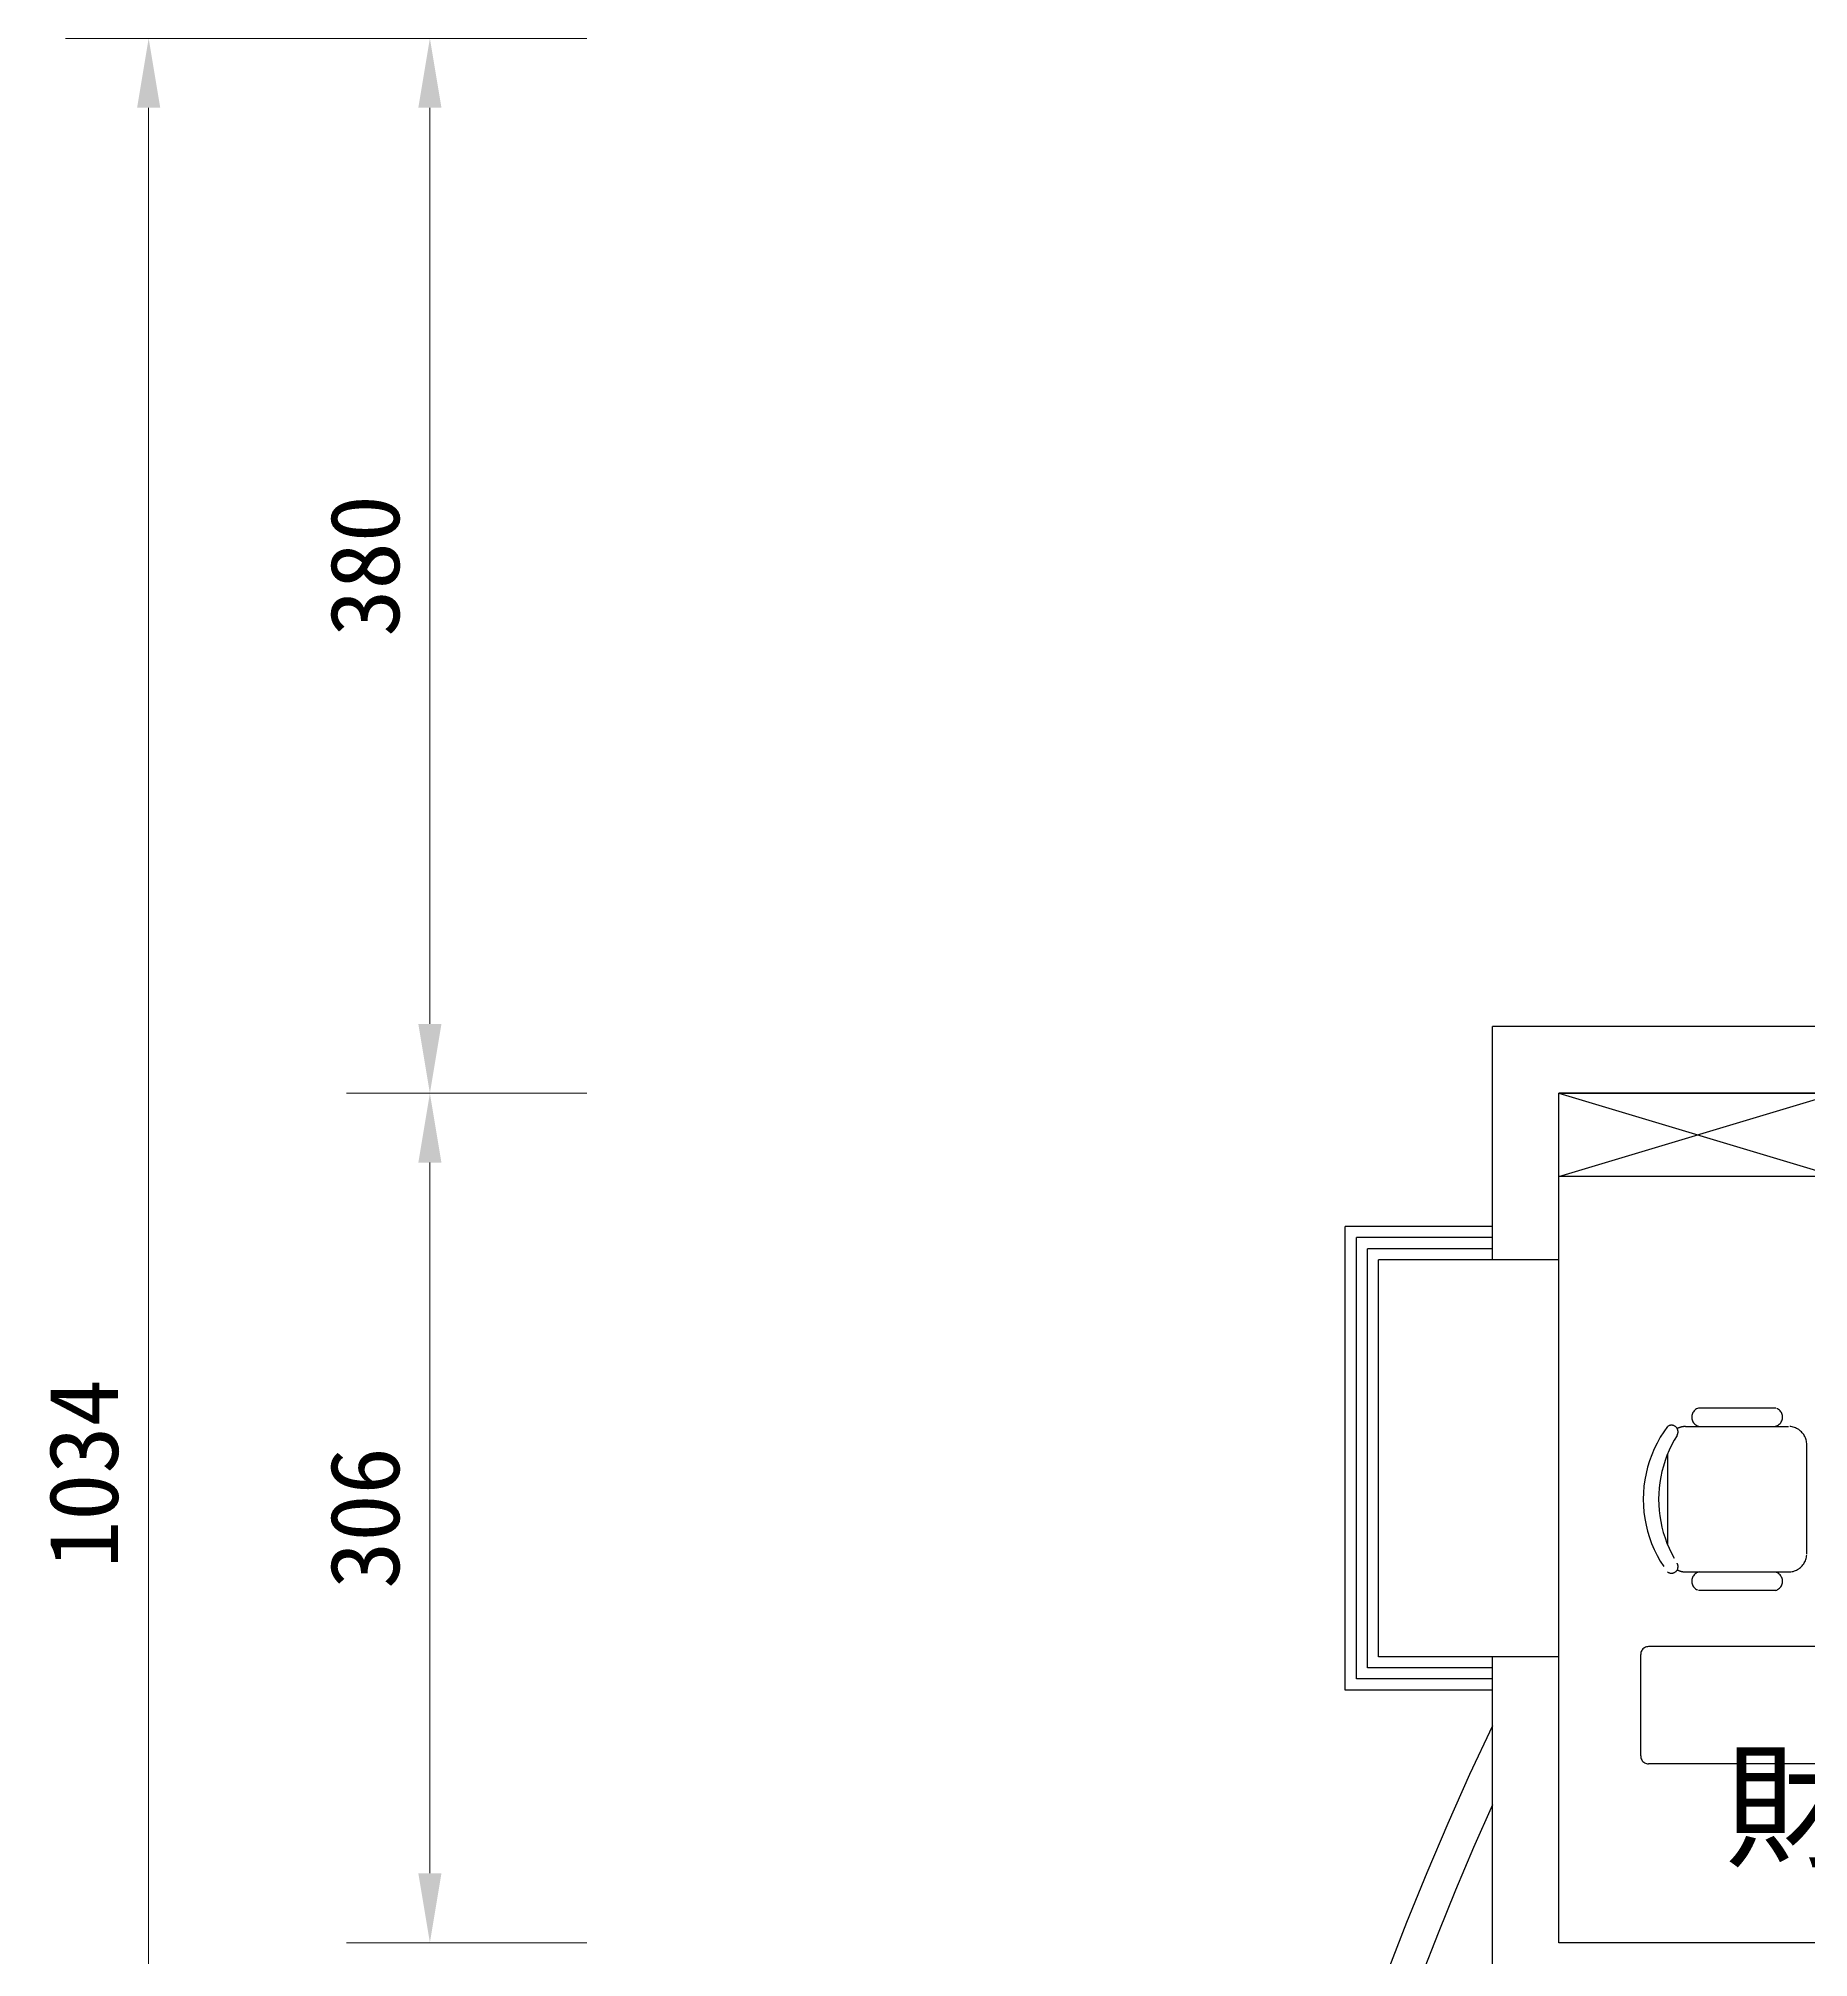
# Model space of a CAD drawing. Header units: centimetres. Extents: x 1966 to 8787, y 7398 to 12383.
# Drawn here: x 5855 to 6492, y 9219 to 9911 of the extents above; entities that cross this region are included whole.
import ezdxf

# ---------------------------------------------------------------- set-up
doc = ezdxf.new("R2010")
doc.units = ezdxf.units.CM
doc.header["$PDMODE"] = 35
doc.styles.get("Standard").update_dxf_attribs({"font": 'arial.ttf', "height": 10})
doc.styles.add('文2.5', font='kaiu.ttf', dxfattribs={"height": 2.5})
doc.dimstyles.new('DIM2.5', dxfattribs={"dimtxt": 2.5, "dimasz": 2.5, "dimexe": 3, "dimexo": 1, "dimgap": 1, "dimtad": 1, "dimdec": 1, "dimdsep": 46, "dimtxsty": '文2.5', "dimcen": 0, "dimadec": 0, "dimazin": 0, "dimtfac": 1, "dimtdec": 1, "dimtmove": 0, "dimatfit": 3, "dimfxl": 1, "dimlwd": 15, "dimlwe": 15, "dimarcsym": 0})

# ---------------------------------------------------------------- blocks, each defined once
blk = doc.blocks.new('*D160')
at = {"color": 0, "linetype": 'Continuous', "lineweight": 15, "transparency": 16777216}
for p, q in [((6052.3, 9530.73), (5965.74, 9530.73)), ((5995.74, 9249.73), (5995.74, 9505.73)), ((6052.3, 9224.73), (5965.74, 9224.73))]:
    blk.add_line(p, q, dxfattribs=at)
at = {"color": 0, "transparency": 16777216}
for points in [[(5991.58, 9505.73), (5999.91, 9505.73), (5995.74, 9530.73)], [(5991.58, 9249.73), (5999.91, 9249.73), (5995.74, 9224.73)]]:
    blk.add_solid(points, dxfattribs=at)
at = {"layer": 'DEFPOINTS', "color": 0, "transparency": 16777216}
for p in [(5995.74, 9530.73), (6062.3, 9530.73), (6062.3, 9224.73)]:
    blk.add_point(p, dxfattribs=at)
at = {"color": 0, "transparency": 16777216, "insert": (5972.41, 9377.73), "char_height": 25, "attachment_point": 5, "rotation": 90, "style": '文2.5'}
blk.add_mtext('306', dxfattribs=at)
blk = doc.blocks.new('*D161')
at = {"color": 0, "linetype": 'Continuous', "lineweight": 15, "transparency": 16777216}
for p, q in [((6052.3, 9910.73), (5965.74, 9910.73)), ((5995.74, 9555.73), (5995.74, 9885.73)), ((6052.3, 9530.73), (5965.74, 9530.73))]:
    blk.add_line(p, q, dxfattribs=at)
at = {"color": 0, "transparency": 16777216}
for points in [[(5991.58, 9885.73), (5999.91, 9885.73), (5995.74, 9910.73)], [(5991.58, 9555.73), (5999.91, 9555.73), (5995.74, 9530.73)]]:
    blk.add_solid(points, dxfattribs=at)
at = {"layer": 'DEFPOINTS', "color": 0, "transparency": 16777216}
for p in [(5995.74, 9910.73), (6062.3, 9910.73), (6062.3, 9530.73)]:
    blk.add_point(p, dxfattribs=at)
at = {"color": 0, "transparency": 16777216, "insert": (5972.41, 9720.73), "char_height": 25, "attachment_point": 5, "rotation": 90, "style": '文2.5'}
blk.add_mtext('380', dxfattribs=at)
blk = doc.blocks.new('*D177')
at = {"color": 0, "linetype": 'Continuous', "lineweight": 15, "transparency": 16777216}
for p, q in [((6052.3, 9910.73), (5864.43, 9910.73)), ((5894.43, 8901.73), (5894.43, 9885.73)), ((6052.36, 8876.73), (5864.43, 8876.73))]:
    blk.add_line(p, q, dxfattribs=at)
at = {"color": 0, "transparency": 16777216}
for points in [[(5890.27, 9885.73), (5898.6, 9885.73), (5894.43, 9910.73)], [(5890.27, 8901.73), (5898.6, 8901.73), (5894.43, 8876.73)]]:
    blk.add_solid(points, dxfattribs=at)
at = {"layer": 'DEFPOINTS', "color": 0, "transparency": 16777216}
for p in [(5894.43, 9910.73), (6062.3, 9910.73), (6062.36, 8876.73)]:
    blk.add_point(p, dxfattribs=at)
at = {"color": 0, "transparency": 16777216, "insert": (5871.1, 9393.73), "char_height": 25, "attachment_point": 5, "rotation": 90, "style": '文2.5'}
blk.add_mtext('1034', dxfattribs=at)

msp = doc.modelspace()

# ---------------------------------------------------------------- linework, layer by layer
for p, q in [((6544.42, 9554.73), (6378.51, 9554.73)), ((6378.51, 9482.73), (6378.51, 9554.73)), ((6402.51, 9470.73), (6402.51, 9530.73)), ((6402.51, 9224.73), (6402.51, 9530.73)), ((6532.51, 9530.73), (6402.51, 9530.73)), ((6576.58, 9530.73), (6402.51, 9530.73)), ((6402.51, 9500.73), (6502.51, 9530.73)), ((6402.51, 9530.73), (6502.51, 9500.73)), ((6325.51, 9315.73), (6325.51, 9482.73)), ((6378.51, 9482.73), (6325.51, 9482.73)), ((6378.51, 9478.73), (6378.51, 9482.73)), ((6329.51, 9319.73), (6329.51, 9478.73)), ((6378.51, 9478.73), (6329.51, 9478.73)), ((6333.51, 9323.73), (6333.51, 9474.73)), ((6378.51, 9474.73), (6333.51, 9474.73)), ((6378.51, 9474.73), (6378.51, 9478.73)), ((6378.51, 9470.73), (6378.51, 9474.73)), ((6337.51, 9327.73), (6337.51, 9470.73)), ((6378.51, 9470.73), (6337.51, 9470.73)), ((6402.51, 9470.73), (6378.51, 9470.73)), ((6451.44, 9416.57), (6451.17, 9416.3)), ((6451.74, 9416.81), (6451.44, 9416.57)), ((6452.06, 9417.02), (6451.74, 9416.81)), ((6452.41, 9417.19), (6452.06, 9417.02)), ((6452.77, 9417.31), (6452.41, 9417.19)), ((6480.59, 9417.32), (6452.77, 9417.31)), ((6481.29, 9417.03), (6480.95, 9417.2)), ((6481.62, 9416.82), (6481.29, 9417.03)), ((6481.92, 9416.58), (6481.62, 9416.82)), ((6482.19, 9416.31), (6481.92, 9416.58)), ((6441.61, 9410.67), (6440.25, 9408.76)), ((6441.87, 9410.85), (6441.73, 9410.77)), ((6442.03, 9410.93), (6441.87, 9410.85)), ((6442.18, 9411), (6442.03, 9410.93)), ((6442.34, 9411.05), (6442.18, 9411)), ((6442.51, 9411.09), (6442.34, 9411.05)), ((6442.67, 9411.12), (6442.51, 9411.09)), ((6442.84, 9411.14), (6442.67, 9411.12)), ((6443.01, 9411.15), (6442.84, 9411.14)), ((6443.18, 9411.14), (6443.01, 9411.15)), ((6443.35, 9411.12), (6443.18, 9411.14)), ((6443.51, 9411.1), (6443.35, 9411.12)), ((6443.68, 9411.05), (6443.51, 9411.1)), ((6443.84, 9411), (6443.68, 9411.05)), ((6444, 9410.94), (6443.84, 9411)), ((6444.15, 9410.86), (6444, 9410.94)), ((6444.3, 9410.78), (6444.15, 9410.86)), ((6444.44, 9410.68), (6444.3, 9410.78)), ((6444.57, 9410.58), (6444.44, 9410.68)), ((6444.69, 9410.46), (6444.57, 9410.58)), ((6444.81, 9410.34), (6444.69, 9410.46)), ((6444.92, 9410.21), (6444.81, 9410.34)), ((6445.02, 9410.07), (6444.92, 9410.21)), ((6445.1, 9409.93), (6445.02, 9410.07)), ((6445.2, 9409.74), (6445.16, 9409.83)), ((6445.24, 9409.64), (6445.2, 9409.74)), ((6445.34, 9410.05), (6445.22, 9409.99)), ((6445.28, 9409.54), (6445.24, 9409.64)), ((6445.46, 9410.1), (6445.34, 9410.05)), ((6445.58, 9410.15), (6445.46, 9410.1)), ((6445.7, 9410.2), (6445.58, 9410.15)), ((6445.82, 9410.25), (6445.7, 9410.2)), ((6445.95, 9410.3), (6445.82, 9410.25)), ((6446.07, 9410.34), (6445.95, 9410.3)), ((6446.2, 9410.38), (6446.07, 9410.34)), ((6446.32, 9410.42), (6446.2, 9410.38)), ((6446.45, 9410.45), (6446.32, 9410.42)), ((6446.57, 9410.49), (6446.45, 9410.45)), ((6446.7, 9410.52), (6446.57, 9410.49)), ((6446.83, 9410.54), (6446.7, 9410.52)), ((6446.96, 9410.57), (6446.83, 9410.54)), ((6447.09, 9410.59), (6446.96, 9410.57)), ((6447.22, 9410.61), (6447.09, 9410.59)), ((6447.35, 9410.63), (6447.22, 9410.61)), ((6447.48, 9410.64), (6447.35, 9410.63)), ((6447.61, 9410.65), (6447.48, 9410.64)), ((6447.74, 9410.66), (6447.61, 9410.65)), ((6447.87, 9410.67), (6447.74, 9410.66)), ((6448, 9410.67), (6447.87, 9410.67)), ((6448.14, 9410.67), (6448, 9410.67)), ((6448.14, 9410.67), (6453.18, 9410.68)), ((6450.36, 9414.6), (6450.32, 9414.22)), ((6450.32, 9414.22), (6450.32, 9413.83)), ((6450.32, 9413.83), (6450.37, 9413.45)), ((6450.44, 9414.97), (6450.36, 9414.6)), ((6450.37, 9413.45), (6450.45, 9413.08)), ((6450.57, 9415.33), (6450.44, 9414.97)), ((6450.45, 9413.08), (6450.58, 9412.72)), ((6450.73, 9415.68), (6450.57, 9415.33)), ((6450.58, 9412.72), (6450.75, 9412.38)), ((6450.94, 9416), (6450.73, 9415.68)), ((6450.75, 9412.38), (6450.96, 9412.05)), ((6451.17, 9416.3), (6450.94, 9416)), ((6450.96, 9412.05), (6451.2, 9411.75)), ((6451.2, 9411.75), (6451.47, 9411.49)), ((6451.47, 9411.49), (6451.77, 9411.25)), ((6451.77, 9411.25), (6452.09, 9411.05)), ((6452.09, 9411.05), (6452.44, 9410.88)), ((6452.44, 9410.88), (6452.8, 9410.76)), ((6453.18, 9410.68), (6480.19, 9410.69)), ((6480.19, 9410.69), (6480.56, 9410.77)), ((6480.19, 9410.69), (6485.23, 9410.69)), ((6480.56, 9410.77), (6480.92, 9410.89)), ((6480.92, 9410.89), (6481.27, 9411.06)), ((6481.27, 9411.06), (6481.59, 9411.26)), ((6481.59, 9411.26), (6481.89, 9411.5)), ((6481.89, 9411.5), (6482.17, 9411.76)), ((6482.17, 9411.76), (6482.41, 9412.06)), ((6482.42, 9416.01), (6482.19, 9416.31)), ((6482.41, 9412.06), (6482.61, 9412.39)), ((6482.63, 9415.69), (6482.42, 9416.01)), ((6482.61, 9412.39), (6482.78, 9412.73)), ((6482.79, 9415.34), (6482.63, 9415.69)), ((6482.78, 9412.73), (6482.91, 9413.09)), ((6482.92, 9414.98), (6482.79, 9415.34)), ((6482.91, 9413.09), (6482.99, 9413.46)), ((6483, 9414.61), (6482.92, 9414.98)), ((6482.99, 9413.46), (6483.04, 9413.84)), ((6483.04, 9414.23), (6483, 9414.61)), ((6483.04, 9413.84), (6483.04, 9414.23)), ((6486.08, 9410.63), (6485.66, 9410.67)), ((6486.51, 9410.56), (6486.08, 9410.63)), ((6486.92, 9410.46), (6486.51, 9410.56)), ((6487.33, 9410.34), (6486.92, 9410.46)), ((6487.73, 9410.19), (6487.33, 9410.34)), ((6488.12, 9410.01), (6487.73, 9410.19)), ((6488.5, 9409.81), (6488.12, 9410.01)), ((6488.87, 9409.58), (6488.5, 9409.81)), ((6437.86, 9404.74), (6436.83, 9402.64)), ((6439, 9406.79), (6437.86, 9404.74)), ((6440.25, 9408.76), (6439, 9406.79)), ((6443.09, 9403.96), (6442.21, 9402.14)), ((6444.05, 9405.73), (6443.09, 9403.96)), ((6445.09, 9407.47), (6444.05, 9405.73)), ((6445.05, 9407.49), (6445.1, 9407.58)), ((6445.1, 9407.58), (6445.15, 9407.67)), ((6445.15, 9407.67), (6445.2, 9407.77)), ((6445.2, 9407.77), (6445.24, 9407.87)), ((6445.24, 9407.87), (6445.28, 9407.97)), ((6445.31, 9409.44), (6445.28, 9409.54)), ((6445.28, 9407.97), (6445.31, 9408.07)), ((6445.34, 9409.33), (6445.31, 9409.44)), ((6445.31, 9408.07), (6445.34, 9408.17)), ((6445.37, 9409.23), (6445.34, 9409.33)), ((6445.34, 9408.17), (6445.36, 9408.27)), ((6445.36, 9408.27), (6445.38, 9408.38)), ((6445.38, 9409.12), (6445.37, 9409.23)), ((6445.4, 9409.02), (6445.38, 9409.12)), ((6445.38, 9408.38), (6445.4, 9408.49)), ((6445.41, 9408.91), (6445.4, 9409.02)), ((6445.4, 9408.49), (6445.41, 9408.59)), ((6445.41, 9408.81), (6445.41, 9408.91)), ((6445.41, 9408.7), (6445.41, 9408.81)), ((6445.41, 9408.59), (6445.41, 9408.7)), ((6489.21, 9409.34), (6488.87, 9409.58)), ((6489.54, 9409.06), (6489.21, 9409.34)), ((6489.86, 9408.77), (6489.54, 9409.06)), ((6490.15, 9408.46), (6489.86, 9408.77)), ((6490.42, 9408.13), (6490.15, 9408.46)), ((6490.67, 9407.78), (6490.42, 9408.13)), ((6490.9, 9407.42), (6490.67, 9407.78)), ((6491.1, 9407.04), (6490.9, 9407.42)), ((6491.28, 9406.65), (6491.1, 9407.04)), ((6491.43, 9406.25), (6491.28, 9406.65)), ((6491.55, 9405.84), (6491.43, 9406.25)), ((6491.65, 9405.42), (6491.55, 9405.84)), ((6491.72, 9405), (6491.65, 9405.42)), ((6491.76, 9404.57), (6491.72, 9405)), ((6491.78, 9404.14), (6491.76, 9404.57)), ((6491.78, 9364.83), (6491.79, 9404.11)), ((6434.43, 9396.05), (6433.87, 9393.78)), ((6435.11, 9398.29), (6434.43, 9396.05)), ((6435.91, 9400.49), (6435.11, 9398.29)), ((6436.83, 9402.64), (6435.91, 9400.49)), ((6440.11, 9396.45), (6439.59, 9394.5)), ((6440.72, 9398.38), (6440.11, 9396.45)), ((6441.42, 9400.28), (6440.72, 9398.38)), ((6442.21, 9402.14), (6441.42, 9400.28)), ((6441.6, 9400.72), (6441.59, 9368.25)), ((6433.12, 9389.16), (6432.93, 9386.83)), ((6433.44, 9391.48), (6433.12, 9389.16)), ((6433.87, 9393.78), (6433.44, 9391.48)), ((6438.83, 9390.53), (6438.6, 9388.53)), ((6439.17, 9392.53), (6438.83, 9390.53)), ((6439.59, 9394.5), (6439.17, 9392.53)), ((6432.93, 9386.83), (6432.87, 9384.49)), ((6432.87, 9384.49), (6432.93, 9382.15)), ((6432.93, 9382.15), (6433.12, 9379.82)), ((6438.45, 9386.51), (6438.4, 9384.49)), ((6438.4, 9384.49), (6438.45, 9382.47)), ((6438.6, 9388.53), (6438.45, 9386.51)), ((6438.45, 9382.47), (6438.59, 9380.45)), ((6433.12, 9379.82), (6433.43, 9377.5)), ((6433.43, 9377.5), (6433.87, 9375.2)), ((6433.87, 9375.2), (6434.43, 9372.93)), ((6438.59, 9380.45), (6438.83, 9378.45)), ((6438.83, 9378.45), (6439.16, 9376.45)), ((6439.16, 9376.45), (6439.59, 9374.48)), ((6434.43, 9372.93), (6435.11, 9370.69)), ((6435.11, 9370.69), (6435.9, 9368.49)), ((6435.9, 9368.49), (6436.82, 9366.34)), ((6439.59, 9374.48), (6440.1, 9372.52)), ((6440.1, 9372.52), (6440.71, 9370.6)), ((6440.71, 9370.6), (6441.41, 9368.7)), ((6441.41, 9368.7), (6442.2, 9366.84)), ((6436.82, 9366.34), (6437.85, 9364.24)), ((6437.85, 9364.24), (6438.99, 9362.19)), ((6438.99, 9362.19), (6440.24, 9360.21)), ((6442.2, 9366.84), (6443.08, 9365.02)), ((6443.08, 9365.02), (6444.03, 9363.24)), ((6445.15, 9361.31), (6445.1, 9361.4)), ((6445.2, 9361.21), (6445.15, 9361.31)), ((6445.24, 9361.11), (6445.2, 9361.21)), ((6490.67, 9361.2), (6490.9, 9361.56)), ((6490.9, 9361.56), (6491.1, 9361.94)), ((6491.1, 9361.94), (6491.28, 9362.33)), ((6491.28, 9362.33), (6491.43, 9362.73)), ((6491.43, 9362.73), (6491.55, 9363.14)), ((6491.55, 9363.14), (6491.65, 9363.56)), ((6491.65, 9363.56), (6491.72, 9363.98)), ((6491.72, 9363.98), (6491.76, 9364.41)), ((6441.59, 9358.31), (6441.73, 9358.21)), ((6441.73, 9358.21), (6441.87, 9358.12)), ((6441.87, 9358.12), (6442.03, 9358.05)), ((6442.03, 9358.05), (6442.18, 9357.98)), ((6442.18, 9357.98), (6442.34, 9357.93)), ((6442.34, 9357.93), (6442.51, 9357.89)), ((6442.51, 9357.89), (6442.67, 9357.86)), ((6442.67, 9357.86), (6442.84, 9357.84)), ((6442.84, 9357.84), (6443.01, 9357.83)), ((6443.01, 9357.83), (6443.18, 9357.84)), ((6443.18, 9357.84), (6443.35, 9357.85)), ((6443.35, 9357.85), (6443.51, 9357.88)), ((6443.51, 9357.88), (6443.68, 9357.92)), ((6443.68, 9357.92), (6443.84, 9357.98)), ((6443.84, 9357.98), (6444, 9358.04)), ((6444, 9358.04), (6444.15, 9358.11)), ((6444.15, 9358.11), (6444.3, 9358.2)), ((6444.3, 9358.2), (6444.44, 9358.29)), ((6444.44, 9358.29), (6444.57, 9358.4)), ((6444.57, 9358.4), (6444.69, 9358.51)), ((6444.69, 9358.51), (6444.81, 9358.64)), ((6444.81, 9358.64), (6444.92, 9358.77)), ((6444.92, 9358.77), (6445.02, 9358.9)), ((6445.1, 9359.05), (6445.16, 9359.14)), ((6445.1, 9359.05), (6445.22, 9358.99)), ((6445.16, 9359.14), (6445.2, 9359.24)), ((6445.2, 9359.24), (6445.24, 9359.34)), ((6445.22, 9358.99), (6445.34, 9358.93)), ((6445.28, 9361.01), (6445.24, 9361.11)), ((6445.24, 9359.34), (6445.28, 9359.44)), ((6445.31, 9360.91), (6445.28, 9361.01)), ((6445.28, 9359.44), (6445.31, 9359.54)), ((6445.34, 9360.81), (6445.31, 9360.91)), ((6445.31, 9359.54), (6445.34, 9359.64)), ((6445.36, 9360.7), (6445.34, 9360.81)), ((6445.34, 9359.64), (6445.37, 9359.75)), ((6445.34, 9358.93), (6445.46, 9358.88)), ((6445.38, 9360.6), (6445.36, 9360.7)), ((6445.37, 9359.75), (6445.38, 9359.85)), ((6445.4, 9360.49), (6445.38, 9360.6)), ((6445.38, 9359.85), (6445.4, 9359.96)), ((6445.41, 9360.39), (6445.4, 9360.49)), ((6445.4, 9359.96), (6445.41, 9360.07)), ((6445.41, 9360.28), (6445.41, 9360.39)), ((6445.41, 9360.17), (6445.41, 9360.28)), ((6445.41, 9360.07), (6445.41, 9360.17)), ((6445.46, 9358.88), (6445.58, 9358.82)), ((6445.58, 9358.82), (6445.7, 9358.77)), ((6445.7, 9358.77), (6445.82, 9358.73)), ((6445.82, 9358.73), (6445.95, 9358.68)), ((6445.95, 9358.68), (6446.07, 9358.64)), ((6446.07, 9358.64), (6446.2, 9358.6)), ((6446.2, 9358.6), (6446.32, 9358.56)), ((6446.32, 9358.56), (6446.45, 9358.53)), ((6446.45, 9358.53), (6446.57, 9358.49)), ((6446.57, 9358.49), (6446.7, 9358.46)), ((6446.7, 9358.46), (6446.83, 9358.43)), ((6446.83, 9358.43), (6446.96, 9358.41)), ((6446.96, 9358.41), (6447.09, 9358.39)), ((6447.09, 9358.39), (6447.22, 9358.37)), ((6447.22, 9358.37), (6447.35, 9358.35)), ((6447.35, 9358.35), (6447.48, 9358.34)), ((6447.48, 9358.34), (6447.61, 9358.32)), ((6447.61, 9358.32), (6447.74, 9358.32)), ((6447.74, 9358.32), (6447.87, 9358.31)), ((6447.87, 9358.31), (6448, 9358.3)), ((6448.14, 9358.3), (6453.18, 9358.3)), ((6450.37, 9355.53), (6450.32, 9355.14)), ((6450.32, 9355.14), (6450.32, 9354.76)), ((6450.32, 9354.76), (6450.36, 9354.38)), ((6450.36, 9354.38), (6450.44, 9354.01)), ((6450.45, 9355.9), (6450.37, 9355.53)), ((6450.58, 9356.26), (6450.45, 9355.9)), ((6450.75, 9356.6), (6450.58, 9356.26)), ((6450.96, 9356.93), (6450.75, 9356.6)), ((6451.2, 9357.22), (6450.96, 9356.93)), ((6451.47, 9357.49), (6451.2, 9357.22)), ((6451.77, 9357.73), (6451.47, 9357.49)), ((6452.09, 9357.93), (6451.77, 9357.73)), ((6452.44, 9358.09), (6452.09, 9357.93)), ((6452.8, 9358.22), (6452.44, 9358.09)), ((6453.18, 9358.3), (6452.8, 9358.22)), ((6453.18, 9358.3), (6480.19, 9358.29)), ((6480.19, 9358.29), (6485.23, 9358.29)), ((6480.92, 9358.09), (6480.56, 9358.21)), ((6481.27, 9357.92), (6480.92, 9358.09)), ((6481.59, 9357.72), (6481.27, 9357.92)), ((6481.89, 9357.48), (6481.59, 9357.72)), ((6482.17, 9357.21), (6481.89, 9357.48)), ((6482.41, 9356.91), (6482.17, 9357.21)), ((6482.61, 9356.59), (6482.41, 9356.91)), ((6482.78, 9356.25), (6482.61, 9356.59)), ((6482.91, 9355.89), (6482.78, 9356.25)), ((6482.99, 9355.51), (6482.91, 9355.89)), ((6482.92, 9354), (6483, 9354.37)), ((6483.04, 9355.13), (6482.99, 9355.51)), ((6483, 9354.37), (6483.04, 9354.75)), ((6483.04, 9354.75), (6483.04, 9355.13)), ((6485.23, 9358.29), (6485.66, 9358.3)), ((6485.66, 9358.3), (6486.08, 9358.35)), ((6486.08, 9358.35), (6486.51, 9358.42)), ((6486.51, 9358.42), (6486.92, 9358.51)), ((6486.92, 9358.51), (6487.33, 9358.64)), ((6487.33, 9358.64), (6487.73, 9358.79)), ((6487.73, 9358.79), (6488.12, 9358.96)), ((6488.12, 9358.96), (6488.5, 9359.17)), ((6488.5, 9359.17), (6488.87, 9359.39)), ((6488.87, 9359.39), (6489.21, 9359.64)), ((6489.21, 9359.64), (6489.54, 9359.91)), ((6489.54, 9359.91), (6489.86, 9360.21)), ((6489.86, 9360.21), (6490.15, 9360.52)), ((6490.15, 9360.52), (6490.42, 9360.85)), ((6490.42, 9360.85), (6490.67, 9361.2)), ((6450.44, 9354.01), (6450.57, 9353.65)), ((6450.57, 9353.65), (6450.73, 9353.3)), ((6450.73, 9353.3), (6450.94, 9352.98)), ((6450.94, 9352.98), (6451.17, 9352.68)), ((6451.17, 9352.68), (6451.44, 9352.4)), ((6451.44, 9352.4), (6451.74, 9352.16)), ((6451.74, 9352.16), (6452.06, 9351.96)), ((6452.06, 9351.96), (6452.41, 9351.79)), ((6480.59, 9351.65), (6452.77, 9351.66)), ((6480.59, 9351.65), (6480.95, 9351.78)), ((6480.95, 9351.78), (6481.29, 9351.95)), ((6481.29, 9351.95), (6481.62, 9352.15)), ((6481.62, 9352.15), (6481.92, 9352.39)), ((6481.92, 9352.39), (6482.19, 9352.67)), ((6482.19, 9352.67), (6482.42, 9352.97)), ((6482.42, 9352.97), (6482.63, 9353.29)), ((6482.63, 9353.29), (6482.79, 9353.64)), ((6482.79, 9353.64), (6482.92, 9354)), ((6378.51, 9327.73), (6337.51, 9327.73)), ((6402.51, 9327.73), (6378.51, 9327.73)), ((6378.51, 9200.73), (6378.51, 9327.73)), ((6431.97, 9328.94), (6431.95, 9328.58)), ((6431.95, 9292.01), (6431.95, 9328.58)), ((6432.05, 9329.3), (6431.97, 9328.94)), ((6432.16, 9329.65), (6432.05, 9329.3)), ((6432.33, 9329.98), (6432.16, 9329.65)), ((6432.53, 9330.29), (6432.33, 9329.98)), ((6432.77, 9330.56), (6432.53, 9330.29)), ((6433.05, 9330.81), (6432.77, 9330.56)), ((6433.36, 9331.01), (6433.05, 9330.81)), ((6433.69, 9331.17), (6433.36, 9331.01)), ((6434.03, 9331.29), (6433.69, 9331.17)), ((6434.39, 9331.36), (6434.03, 9331.29)), ((6434.76, 9331.39), (6434.39, 9331.36)), ((6498.7, 9331.39), (6434.76, 9331.39)), ((6378.51, 9319.73), (6329.51, 9319.73)), ((6378.51, 9323.73), (6333.51, 9323.73)), ((6378.51, 9315.73), (6325.51, 9315.73)), ((6378.51, 9302.87), (6370.32, 9285.37)), ((6370.32, 9285.37), (6362.43, 9267.72)), ((6431.95, 9292.01), (6431.97, 9291.65)), ((6431.97, 9291.65), (6432.05, 9291.29)), ((6432.05, 9291.29), (6432.16, 9290.94)), ((6432.16, 9290.94), (6432.33, 9290.61)), ((6432.33, 9290.61), (6432.53, 9290.3)), ((6432.53, 9290.3), (6432.77, 9290.02)), ((6432.77, 9290.02), (6433.05, 9289.78)), ((6433.05, 9289.78), (6433.36, 9289.58)), ((6433.36, 9289.58), (6433.69, 9289.41)), ((6433.69, 9289.41), (6434.03, 9289.3)), ((6434.03, 9289.3), (6434.39, 9289.22)), ((6434.39, 9289.22), (6434.76, 9289.2)), ((6501.95, 9289.2), (6434.76, 9289.2)), ((6378.51, 9274.39), (6371.76, 9259.07)), ((6362.43, 9267.72), (6354.85, 9249.93)), ((6371.76, 9259.07), (6365.23, 9243.66)), ((6354.85, 9249.93), (6347.57, 9232.02)), ((6365.23, 9243.66), (6358.94, 9228.14)), ((6347.57, 9232.02), (6340.62, 9213.99)), ((6358.94, 9228.14), (6352.89, 9212.53)), ((6570.51, 9224.73), (6402.51, 9224.73))]:
    msp.add_line(p, q)
msp.add_lwpolyline([(6402.51, 9530.73), (6602.51, 9530.73), (6602.51, 9500.73), (6402.51, 9500.73)], close=True)

# ---------------------------------------------------------------- texts
msp.add_text('財務室', height=36).set_placement((6462.27, 9255.81))

# ---------------------------------------------------------------- dimensions: what is measured, and where the dimension line sits
for base, p1, p2, picture, middle in [((5894.43, 9910.73), (6062.36, 8876.73), (6062.3, 9910.73), '*D177', (5871.1, 9393.73)), ((5995.74, 9910.73), (6062.3, 9530.73), (6062.3, 9910.73), '*D161', (5972.41, 9720.73)), ((5995.74, 9530.73), (6062.3, 9224.73), (6062.3, 9530.73), '*D160', (5972.41, 9377.73))]:
    dim = msp.add_linear_dim(base=base, p1=p1, p2=p2, angle=90, dimstyle='DIM2.5')
    dim.commit()
    dim.dimension.update_dxf_attribs({"geometry": picture, "text_midpoint": middle})

doc.saveas('drawing.dxf')
